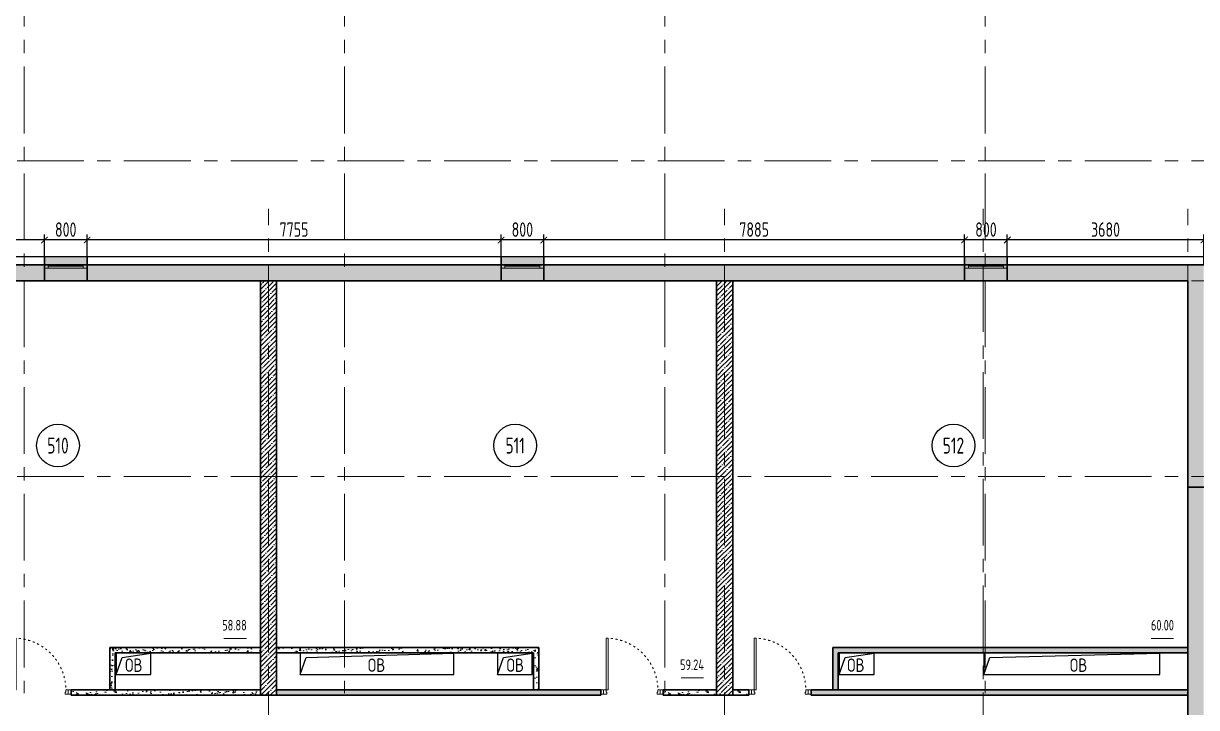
# Model space of a CAD drawing. Header units: millimetres. Extents: x -360149 to 682031, y -35655 to 209517.
# Drawn here: x 359108 to 381085, y 78362 to 91172 of the extents above; entities that cross this region are included whole.
import ezdxf
from ezdxf import colors
from ezdxf.entities.mleader import LeaderData, LeaderLine
from ezdxf.enums import TextEntityAlignment as Align
from ezdxf.math import Vec2, Vec3

# ---------------------------------------------------------------- set-up
doc = ezdxf.new("R2010")
doc.units = ezdxf.units.MM
doc.header["$MEASUREMENT"] = 0
doc.header["$PDMODE"] = 3
doc.header["$PDSIZE"] = -4
doc.linetypes.add('ACAD_ISO03W100', pattern=[30, 12, -18])
doc.linetypes.add('CENTER', pattern=[2, 1.25, -0.25, 0.25, -0.25])
doc.layers.get('0').update_dxf_attribs({"color": 250, "lineweight": 9})
doc.layers.get('Defpoints').update_dxf_attribs({"color": 6})
for name, color, linetype, lineweight in [('АР_Двери', 175, 'Continuous', 18), ('АР_Маркер экспликации', 239, 'Continuous', 13), ('АР_Навесной фасад', 147, 'Continuous', 5), ('АР_Номер помещения', 1, 'Continuous', 25), ('АР_Окна БЛОК', 250, 'Continuous', 13), ('АР_Оси', 195, 'Continuous', 9), ('АР_Отметки', 250, 'Continuous', 15), ('АР_Перегородки газоблок', 165, 'Continuous', 30), ('АР_Перегородки газоблок_Штрих', 165, 'Continuous', 5), ('АР_Помещения_площадь', 19, 'Continuous', 9), ('АР_Сущ Несущая стена', 216, 'Continuous', 30), ('АР_Штриховка монолит', 250, 'Continuous', 9), ('СТЕНЫ кирпич ЛИДЕР', 250, 'Continuous', 15)]:
    doc.layers.add(name, color=color, linetype=linetype, lineweight=lineweight)
doc.layers.add('АР_Отверстия', color=251, linetype='Continuous')
doc.layers.add('М_проемы ОВ 4-5эт', color=30, linetype='Continuous')
doc.styles.add('ICOCPEUR', font='isocpeur.ttf')
doc.styles.add('ISOCPEUR', font='isocpeur.ttf', dxfattribs={"width": 0.7})
doc.styles.get("Standard").update_dxf_attribs({"font": 'isocpeur.ttf', "width": 0.7})
doc.dimstyles.new('R_100', dxfattribs={"dimtxt": 270, "dimasz": 120, "dimexe": 100, "dimexo": 0, "dimgap": 60, "dimtad": 1, "dimdec": 0, "dimrnd": 5, "dimzin": 0, "dimdsep": 46, "dimtxsty": 'ISOCPEUR', "dimblk": 'ARCHTICK', "dimcen": 0, "dimdle": 100, "dimclrd": 256, "dimclre": 256, "dimclrt": 256, "dimadec": 0, "dimazin": 0, "dimtfac": 2, "dimtdec": 0, "dimtofl": 0, "dimtmove": 1, "dimatfit": 3, "dimfxl": 1, "dimtvp": 3, "dimtolj": 1, "dimtzin": 0, "dimarcsym": 0})

# ---------------------------------------------------------------- blocks, each defined once
blk = doc.blocks.new('*U371')
at = {"true_color": 0xffffff}
h = blk.add_hatch(color=7, dxfattribs=at)
h.dxf.hatch_style = 1
h.paths.add_polyline_path([(-800, -240), (0, -240), (0, 220), (-800, 220)])
at = {"lineweight": 30}
for p, q in [((-800, -240), (-800, 220)), ((0, -240), (0, 220))]:
    blk.add_line(p, q, dxfattribs=at)
for p, q in [((0, 220), (-800, 220)), ((-800, 70), (0, 70)), ((-800, 0), (0, 0)), ((-730, 0), (-730, 70)), ((-730, 35), (-70, 35)), ((-70, 0), (-70, 70)), ((-800, -240), (0, -240)), ((-800, -240), (-800, -240)), ((-800, -240), (-800, -240)), ((0, -240), (0, -240)), ((0, -240), (0, -240))]:
    blk.add_line(p, q)
blk = doc.blocks.new('_ArchTick')
at = {"color": 0, "linetype": 'ByBlock', "const_width": 0.15}
blk.add_lwpolyline([(-0.5, -0.5), (0.5, 0.5)], dxfattribs=at)
blk = doc.blocks.new('*D759')
at = {"layer": 'Defpoints', "lineweight": -2, "ltscale": 100, "transparency": 16777216}
for p, q in [((359600, 87117), (351635, 87117)), ((351735, 86811), (351735, 87217)), ((359500, 86811), (359500, 87217))]:
    blk.add_line(p, q, dxfattribs=at)
at = {"layer": 'Defpoints', "color": 0, "lineweight": 13, "ltscale": 100, "transparency": 16777216}
for p in [(351735, 87117), (351735, 86811), (359500, 86811)]:
    blk.add_point(p, dxfattribs=at)
at = {"layer": 'Defpoints', "lineweight": -2, "ltscale": 100, "transparency": 16777216, "xscale": 120, "yscale": 120, "zscale": 120, "rotation": 180}
blk.add_blockref('_ArchTick', (351735, 87117), dxfattribs=at)
at = {"layer": 'Defpoints', "lineweight": -2, "ltscale": 100, "transparency": 16777216, "xscale": 120, "yscale": 120, "zscale": 120}
blk.add_blockref('_ArchTick', (359500, 87117), dxfattribs=at)
at = {"layer": 'Defpoints', "lineweight": 30, "ltscale": 100, "transparency": 16777216, "insert": (355617, 87312), "char_height": 270, "attachment_point": 5, "style": 'ISOCPEUR'}
blk.add_mtext('\\A1;7765', dxfattribs=at)
blk = doc.blocks.new('*D760')
at = {"layer": 'Defpoints', "lineweight": -2, "ltscale": 100, "transparency": 16777216}
for p, q in [((360400, 87117), (359400, 87117)), ((359500, 86811), (359500, 87217)), ((360300, 86811), (360300, 87217))]:
    blk.add_line(p, q, dxfattribs=at)
at = {"layer": 'Defpoints', "color": 0, "lineweight": 13, "ltscale": 100, "transparency": 16777216}
for p in [(359500, 87117), (359500, 86811), (360300, 86811)]:
    blk.add_point(p, dxfattribs=at)
at = {"layer": 'Defpoints', "lineweight": -2, "ltscale": 100, "transparency": 16777216, "xscale": 120, "yscale": 120, "zscale": 120, "rotation": 180}
blk.add_blockref('_ArchTick', (359500, 87117), dxfattribs=at)
at = {"layer": 'Defpoints', "lineweight": -2, "ltscale": 100, "transparency": 16777216, "xscale": 120, "yscale": 120, "zscale": 120}
blk.add_blockref('_ArchTick', (360300, 87117), dxfattribs=at)
at = {"layer": 'Defpoints', "lineweight": 30, "ltscale": 100, "transparency": 16777216, "insert": (359900, 87312), "char_height": 270, "attachment_point": 5, "style": 'ISOCPEUR'}
blk.add_mtext('\\A1;800', dxfattribs=at)
blk = doc.blocks.new('*D761')
at = {"layer": 'Defpoints', "lineweight": -2, "ltscale": 100, "transparency": 16777216}
for p, q in [((368155, 87117), (360200, 87117)), ((360300, 86811), (360300, 87217)), ((368055, 86811), (368055, 87217))]:
    blk.add_line(p, q, dxfattribs=at)
at = {"layer": 'Defpoints', "color": 0, "lineweight": 13, "ltscale": 100, "transparency": 16777216}
for p in [(360300, 87117), (360300, 86811), (368055, 86811)]:
    blk.add_point(p, dxfattribs=at)
at = {"layer": 'Defpoints', "lineweight": -2, "ltscale": 100, "transparency": 16777216, "xscale": 120, "yscale": 120, "zscale": 120, "rotation": 180}
blk.add_blockref('_ArchTick', (360300, 87117), dxfattribs=at)
at = {"layer": 'Defpoints', "lineweight": -2, "ltscale": 100, "transparency": 16777216, "xscale": 120, "yscale": 120, "zscale": 120}
blk.add_blockref('_ArchTick', (368055, 87117), dxfattribs=at)
at = {"layer": 'Defpoints', "lineweight": 30, "ltscale": 100, "transparency": 16777216, "insert": (364177, 87312), "char_height": 270, "attachment_point": 5, "style": 'ISOCPEUR'}
blk.add_mtext('\\A1;7755', dxfattribs=at)
blk = doc.blocks.new('*D762')
at = {"layer": 'Defpoints', "lineweight": -2, "ltscale": 100, "transparency": 16777216}
for p, q in [((368955, 87117), (367955, 87117)), ((368055, 86811), (368055, 87217)), ((368855, 86811), (368855, 87217))]:
    blk.add_line(p, q, dxfattribs=at)
at = {"layer": 'Defpoints', "color": 0, "lineweight": 13, "ltscale": 100, "transparency": 16777216}
for p in [(368055, 87117), (368055, 86811), (368855, 86811)]:
    blk.add_point(p, dxfattribs=at)
at = {"layer": 'Defpoints', "lineweight": -2, "ltscale": 100, "transparency": 16777216, "xscale": 120, "yscale": 120, "zscale": 120, "rotation": 180}
blk.add_blockref('_ArchTick', (368055, 87117), dxfattribs=at)
at = {"layer": 'Defpoints', "lineweight": -2, "ltscale": 100, "transparency": 16777216, "xscale": 120, "yscale": 120, "zscale": 120}
blk.add_blockref('_ArchTick', (368855, 87117), dxfattribs=at)
at = {"layer": 'Defpoints', "lineweight": 30, "ltscale": 100, "transparency": 16777216, "insert": (368455, 87312), "char_height": 270, "attachment_point": 5, "style": 'ISOCPEUR'}
blk.add_mtext('\\A1;800', dxfattribs=at)
blk = doc.blocks.new('*D763')
at = {"layer": 'Defpoints', "lineweight": -2, "ltscale": 100, "transparency": 16777216}
for p, q in [((376840, 87117), (368755, 87117)), ((368855, 86811), (368855, 87217)), ((376740, 86801), (376740, 87217))]:
    blk.add_line(p, q, dxfattribs=at)
at = {"layer": 'Defpoints', "color": 0, "lineweight": 13, "ltscale": 100, "transparency": 16777216}
for p in [(368855, 87117), (368855, 86811), (376740, 86801)]:
    blk.add_point(p, dxfattribs=at)
at = {"layer": 'Defpoints', "lineweight": -2, "ltscale": 100, "transparency": 16777216, "xscale": 120, "yscale": 120, "zscale": 120, "rotation": 180}
blk.add_blockref('_ArchTick', (368855, 87117), dxfattribs=at)
at = {"layer": 'Defpoints', "lineweight": -2, "ltscale": 100, "transparency": 16777216, "xscale": 120, "yscale": 120, "zscale": 120}
blk.add_blockref('_ArchTick', (376740, 87117), dxfattribs=at)
at = {"layer": 'Defpoints', "lineweight": 30, "ltscale": 100, "transparency": 16777216, "insert": (372797, 87312), "char_height": 270, "attachment_point": 5, "style": 'ISOCPEUR'}
blk.add_mtext('\\A1;7885', dxfattribs=at)
blk = doc.blocks.new('*D764')
at = {"layer": 'Defpoints', "lineweight": -2, "ltscale": 100, "transparency": 16777216}
for p, q in [((377640, 87117), (376640, 87117)), ((376740, 86811), (376740, 87217)), ((377540, 86811), (377540, 87217))]:
    blk.add_line(p, q, dxfattribs=at)
at = {"layer": 'Defpoints', "color": 0, "lineweight": 13, "ltscale": 100, "transparency": 16777216}
for p in [(376740, 87117), (376740, 86811), (377540, 86811)]:
    blk.add_point(p, dxfattribs=at)
at = {"layer": 'Defpoints', "lineweight": -2, "ltscale": 100, "transparency": 16777216, "xscale": 120, "yscale": 120, "zscale": 120, "rotation": 180}
blk.add_blockref('_ArchTick', (376740, 87117), dxfattribs=at)
at = {"layer": 'Defpoints', "lineweight": -2, "ltscale": 100, "transparency": 16777216, "xscale": 120, "yscale": 120, "zscale": 120}
blk.add_blockref('_ArchTick', (377540, 87117), dxfattribs=at)
at = {"layer": 'Defpoints', "lineweight": 30, "ltscale": 100, "transparency": 16777216, "insert": (377140, 87312), "char_height": 270, "attachment_point": 5, "style": 'ISOCPEUR'}
blk.add_mtext('\\A1;800', dxfattribs=at)
blk = doc.blocks.new('*D765')
at = {"layer": 'Defpoints', "lineweight": -2, "ltscale": 100, "transparency": 16777216}
for p, q in [((381320, 87117), (377440, 87117)), ((377540, 86811), (377540, 87217)), ((381220, 86651), (381220, 87217))]:
    blk.add_line(p, q, dxfattribs=at)
at = {"layer": 'Defpoints', "color": 0, "lineweight": 13, "ltscale": 100, "transparency": 16777216}
for p in [(377540, 87117), (377540, 86811), (381220, 86651)]:
    blk.add_point(p, dxfattribs=at)
at = {"layer": 'Defpoints', "lineweight": -2, "ltscale": 100, "transparency": 16777216, "xscale": 120, "yscale": 120, "zscale": 120, "rotation": 180}
blk.add_blockref('_ArchTick', (377540, 87117), dxfattribs=at)
at = {"layer": 'Defpoints', "lineweight": -2, "ltscale": 100, "transparency": 16777216, "xscale": 120, "yscale": 120, "zscale": 120}
blk.add_blockref('_ArchTick', (381220, 87117), dxfattribs=at)
at = {"layer": 'Defpoints', "lineweight": 30, "ltscale": 100, "transparency": 16777216, "insert": (379380, 87312), "char_height": 270, "attachment_point": 5, "style": 'ISOCPEUR'}
blk.add_mtext('\\A1;3680', dxfattribs=at)
blk = doc.blocks.new('_DotSmall')
at = {"color": 0, "linetype": 'ByBlock', "const_width": 0.5}
blk.add_lwpolyline([(-0.0625, 0, 1), (0.0625, 0, 1)], format="xyb", close=True, dxfattribs=at)
blk = doc.blocks.new('*U896')
for points in [[(0, 0), (0, -80), (55, -80), (55, 0), (0, 0)], [(55, -80), (55, 0), (115, 0), (115, -40), (100, -40), (100, -80), (55, -80)], [(1115, -80), (1115, 0), (1055, 0), (1055, -40), (1070, -40), (1070, -80), (1115, -80)], [(1170, 0), (1170, -80), (1115, -80), (1115, 0), (1170, 0)]]:
    blk.add_lwpolyline(points)
blk.add_lwpolyline([(100, -80), (100, -1050), (140, -1050), (140, -80)], close=True)
at = {"linetype": 'ACAD_ISO03W100', "ltscale": 3}
blk.add_arc((100, -80), 970, 270, 0, dxfattribs=at)
blk = doc.blocks.new('*U1723')
at = {"layer": 'АР_Номер помещения', "color": 7}
blk.add_circle((-13301, 403), 400, dxfattribs=at)
at = {"layer": 'АР_Помещения_площадь', "color": 7}
blk.add_line((-9770, -3207), (-10192, -3207), dxfattribs=at)
at = {"color": 7, "style": 'ISOCPEUR', "width": 0.7, "flags": 1}
blk.add_attdef('КАТЕГОРИЯ', (-499, -2092), '', height=250, dxfattribs=at)
at = {"layer": 'АР_Номер помещения', "color": 7, "style": 'ISOCPEUR', "width": 0.7}
blk.add_attdef('НОМЕР_ПОМЕЩЕНИЯ', text='', height=300, dxfattribs=at).set_placement((-13301, 403), align=Align.MIDDLE_CENTER)
at = {"layer": 'АР_Помещения_площадь', "color": 7, "lineweight": 30, "width": 0.7, "flags": 104}
blk.add_attdef('ИМЯ_ПОМЕЩЕНИЯ', text='', height=100, dxfattribs=at).set_placement((158, 1217), align=Align.MIDDLE_CENTER)
at = {"layer": 'АР_Помещения_площадь', "color": 7, "style": 'ISOCPEUR', "width": 0.7}
blk.add_attdef('ПЛОЩАДЬ_ПОМЕЩЕНИЯ', text='', height=200, dxfattribs=at).set_placement((-9765, -2961), align=Align.MIDDLE_RIGHT)
blk = doc.blocks.new('*U1722')
at = {"layer": 'АР_Номер помещения', "color": 7}
blk.add_circle((-13301, 403), 400, dxfattribs=at)
at = {"layer": 'АР_Помещения_площадь', "color": 7}
blk.add_line((-9770, -3949), (-10192, -3949), dxfattribs=at)
at = {"color": 7, "style": 'ISOCPEUR', "width": 0.7, "flags": 1}
blk.add_attdef('КАТЕГОРИЯ', (-499, -2092), '', height=250, dxfattribs=at)
at = {"layer": 'АР_Номер помещения', "color": 7, "style": 'ISOCPEUR', "width": 0.7}
blk.add_attdef('НОМЕР_ПОМЕЩЕНИЯ', text='', height=300, dxfattribs=at).set_placement((-13301, 403), align=Align.MIDDLE_CENTER)
at = {"layer": 'АР_Помещения_площадь', "color": 7, "lineweight": 30, "width": 0.7, "flags": 104}
blk.add_attdef('ИМЯ_ПОМЕЩЕНИЯ', text='', height=100, dxfattribs=at).set_placement((158, 1217), align=Align.MIDDLE_CENTER)
at = {"layer": 'АР_Помещения_площадь', "color": 7, "style": 'ISOCPEUR', "width": 0.7}
blk.add_attdef('ПЛОЩАДЬ_ПОМЕЩЕНИЯ', text='', height=200, dxfattribs=at).set_placement((-9765, -3703), align=Align.MIDDLE_RIGHT)
blk = doc.blocks.new('*U1724')
at = {"layer": 'АР_Номер помещения', "color": 7}
blk.add_circle((-13896, 403), 400, dxfattribs=at)
at = {"layer": 'АР_Помещения_площадь', "color": 7}
blk.add_line((-9770, -3207), (-10192, -3207), dxfattribs=at)
at = {"color": 7, "style": 'ISOCPEUR', "width": 0.7, "flags": 1}
blk.add_attdef('КАТЕГОРИЯ', (-499, -2092), '', height=250, dxfattribs=at)
at = {"layer": 'АР_Номер помещения', "color": 7, "style": 'ISOCPEUR', "width": 0.7}
blk.add_attdef('НОМЕР_ПОМЕЩЕНИЯ', text='', height=300, dxfattribs=at).set_placement((-13896, 403), align=Align.MIDDLE_CENTER)
at = {"layer": 'АР_Помещения_площадь', "color": 7, "lineweight": 30, "width": 0.7, "flags": 104}
blk.add_attdef('ИМЯ_ПОМЕЩЕНИЯ', text='', height=100, dxfattribs=at).set_placement((158, 1217), align=Align.MIDDLE_CENTER)
at = {"layer": 'АР_Помещения_площадь', "color": 7, "style": 'ISOCPEUR', "width": 0.7}
blk.add_attdef('ПЛОЩАДЬ_ПОМЕЩЕНИЯ', text='', height=200, dxfattribs=at).set_placement((-9765, -2961), align=Align.MIDDLE_RIGHT)

msp = doc.modelspace()

# ---------------------------------------------------------------- hatches: boundary and pattern name
at = {"layer": 'АР_Перегородки газоблок_Штрих', "ltscale": 100}
h = msp.add_hatch(dxfattribs=at)
h.set_pattern_fill('AR-CONC', color=256, scale=30)
h.set_pattern_definition([(50, (120997.43, 90), (215.17805, -18.82564), [22.5, -247.5]), (355, (120997.43, 90), (-41.6254, 225.65764), [18, -198]), (100.45144, (121015.36, 88.43), (173.55265, 206.832), [19.12206, -210.34263]), (46.1842, (120997.43, 150), (320.1724, -49.65578), [33.75, -371.25]), (96.63564, (121024.1, 145.86), (280.3986, 292.23558), [28.6831, -315.51413]), (351.18416, (120997.43, 150), (280.3986, 292.2356), [27, -297]), (21, (121027.43, 135), (179.07212, -120.78567), [22.5, -247.5]), (326, (121027.43, 135), (72.9946, 217.54501), [18, -198]), (71.451445, (121042.35, 124.93), (252.06671, 96.75935), [19.12206, -210.34263]), (37.5, (120997.43, 90), (3.647957, 99.868156), [0, -195.6, 0, -201, 0, -198.75]), (7.5, (120997.43, 90), (78.92086, 118.323514), [0, -114.6, 0, -191.1, 0, -75.75]), (327.5, (120930.53, 90), (160.14673, -6.766462), [0, -75, 0, -234, 0, -310.5]), (317.5, (120900.53, 90), (174.95585, 30.031495), [0, -97.5, 0, -155.4, 0, -220.5])])
h.paths.add_polyline_path([(363549.61, 79388.46), (363549.61, 79488.46), (360725.92, 79488.46), (360725.92, 78690.33), (360825.92, 78690.33), (360825.92, 79388.46)])
h = msp.add_hatch(dxfattribs=at)
h.set_pattern_fill('AR-CONC', color=256, scale=30)
h.set_pattern_definition([(50, (150275.87, 90), (215.17805, -18.82564), [22.5, -247.5]), (355, (150275.87, 90), (-41.6254, 225.65764), [18, -198]), (100.45144, (150293.8, 88.43), (173.55265, 206.832), [19.12206, -210.34263]), (46.1842, (150275.87, 150), (320.1724, -49.65578), [33.75, -371.25]), (96.63564, (150302.55, 145.86), (280.3986, 292.2356), [28.6831, -315.51413]), (351.18416, (150275.87, 150), (280.3986, 292.2356), [27, -297]), (21, (150305.87, 135), (179.07212, -120.78567), [22.5, -247.5]), (326, (150305.87, 135), (72.9946, 217.54501), [18, -198]), (71.45144, (150320.8, 124.93), (252.06671, 96.75935), [19.12206, -210.34263]), (37.5, (150275.87, 90), (3.647957, 99.868156), [0, -195.6, 0, -201, 0, -198.75]), (7.5, (150275.87, 90), (78.92086, 118.323514), [0, -114.6, 0, -191.1, 0, -75.75]), (327.5, (150208.97, 90), (160.14673, -6.766462), [0, -75, 0, -234, 0, -310.5]), (317.5, (150178.97, 90), (174.95585, 30.031495), [0, -97.5, 0, -155.4, 0, -220.5])])
h.paths.add_polyline_path([(368761.03, 79488.47), (363849.55, 79488.46), (363849.55, 79388.46), (368661.03, 79388.47), (368661.03, 78690.33), (368761.03, 78690.33)])
h.paths.add_polyline_path([(364097.61, 79488.46), (363849.55, 79388.46)], flags=16)
h = msp.add_hatch(dxfattribs=at)
h.set_pattern_fill('AR-CONC', color=256, scale=30)
h.set_pattern_definition([(50, (134544, 90.02), (215.17805, -18.82564), [22.5, -247.5]), (355, (134544, 90.02), (-41.6254, 225.65764), [18, -198]), (100.45144, (134561.93, 88.46), (173.55265, 206.832), [19.12206, -210.34263]), (46.1842, (134544, 150.02), (320.1724, -49.65578), [33.75, -371.25]), (96.63564, (134570.68, 145.9), (280.3986, 292.23558), [28.6831, -315.51413]), (351.18416, (134544, 150.02), (280.3986, 292.2356), [27, -297]), (21, (134574, 135.02), (179.07212, -120.78567), [22.5, -247.5]), (326, (134574, 135.02), (72.9946, 217.54501), [18, -198]), (71.451445, (134588.92, 124.96), (252.06671, 96.75935), [19.12206, -210.34263]), (37.5, (134544, 90.025), (3.647957, 99.868156), [0, -195.6, 0, -201, 0, -198.75]), (7.5, (134544, 90.02), (78.92086, 118.323514), [0, -114.6, 0, -191.1, 0, -75.75]), (327.5, (134477.1, 90.025), (160.14673, -6.766462), [0, -75, 0, -234, 0, -310.5]), (317.5, (134447.1, 90.02), (174.95585, 30.031495), [0, -97.5, 0, -155.4, 0, -220.5])])
h.paths.add_polyline_path([(380919.61, 79388.49), (380919.61, 79488.49), (374272.49, 79488.49), (374272.5, 78690.33), (374372.49, 78690.33), (374372.49, 79388.49)])
h = msp.add_hatch(dxfattribs=at)
h.set_pattern_fill('AR-CONC', color=256, scale=30)
h.set_pattern_definition([(50, (17422.5, 3594.68), (215.178055, -18.82564), [22.5, -247.5]), (355, (17422.5, 3594.68), (-41.6254, 225.65764), [18, -198]), (100.451444, (17440.43, 3593.11), (173.55265, 206.832), [19.12206, -210.34263]), (46.1842, (17422.5, 3654.68), (320.1724, -49.65578), [33.75, -371.25]), (96.63564, (17449.18, 3650.55), (280.39858, 292.23558), [28.6831, -315.51413]), (351.18416, (17422.5, 3654.68), (280.39858, 292.23558), [27, -297]), (21, (17452.5, 3639.68), (179.07212, -120.78567), [22.5, -247.5]), (326, (17452.5, 3639.68), (72.9946, 217.54501), [18, -198]), (71.451445, (17467.42, 3629.62), (252.06671, 96.75935), [19.12206, -210.34263]), (37.5, (17422.5, 3594.68), (3.647957, 99.868156), [0, -195.6, 0, -201, 0, -198.75]), (7.5, (17422.5, 3594.68), (78.92086, 118.323514), [0, -114.6, 0, -191.1, 0, -75.75]), (327.5, (17355.6, 3594.68), (160.14673, -6.766462), [0, -75, 0, -234, 0, -310.5]), (317.5, (17325.6, 3594.68), (174.95585, 30.031495), [0, -97.5, 0, -155.4, 0, -220.5])])
h.paths.add_polyline_path([(360002.11, 78590.33), (360002.11, 78710.33), (360002.11, 78710.33), (360002.11, 78590.33), (363549.49, 78590.33), (363549.73, 78690.33), (360002.11, 78690.33)])
h = msp.add_hatch(dxfattribs=at)
h.set_pattern_fill('AR-CONC', color=256, scale=30)
h.set_pattern_definition([(50, (21270, 3594.68), (215.178055, -18.82564), [22.5, -247.5]), (355, (21270, 3594.68), (-41.6254, 225.65764), [18, -198]), (100.451444, (21287.93, 3593.11), (173.55265, 206.832), [19.12206, -210.34263]), (46.1842, (21270, 3654.68), (320.1724, -49.65578), [33.75, -371.25]), (96.63564, (21296.68, 3650.55), (280.39858, 292.23558), [28.6831, -315.51413]), (351.18416, (21270, 3654.68), (280.39858, 292.23558), [27, -297]), (21, (21300, 3639.68), (179.07212, -120.78567), [22.5, -247.5]), (326, (21300, 3639.68), (72.9946, 217.54501), [18, -198]), (71.451445, (21314.92, 3629.62), (252.06671, 96.75935), [19.12206, -210.34263]), (37.5, (21270, 3594.68), (3.647957, 99.868156), [0, -195.6, 0, -201, 0, -198.75]), (7.5, (21270, 3594.68), (78.92086, 118.323514), [0, -114.6, 0, -191.1, 0, -75.75]), (327.5, (21203.1, 3594.68), (160.14673, -6.766462), [0, -75, 0, -234, 0, -310.5]), (317.5, (21173.1, 3594.68), (174.95585, 30.031495), [0, -97.5, 0, -155.4, 0, -220.5])])
h.paths.add_polyline_path([(363849.61, 78590.33), (363849.61, 78710.33), (363849.61, 78710.33), (363849.61, 78590.33), (369922.41, 78590.33), (369922.65, 78690.33), (363849.61, 78690.33)])
h = msp.add_hatch(dxfattribs=at)
h.set_pattern_fill('AR-CONC', color=256, scale=30)
h.set_pattern_definition([(50, (28512.92, 3594.68), (215.178055, -18.82564), [22.5, -247.5]), (355, (28512.92, 3594.68), (-41.6254, 225.65764), [18, -198]), (100.451444, (28530.85, 3593.11), (173.55265, 206.832), [19.12206, -210.34263]), (46.1842, (28512.92, 3654.68), (320.1724, -49.65578), [33.75, -371.25]), (96.63564, (28539.6, 3650.55), (280.39858, 292.23558), [28.6831, -315.51413]), (351.18416, (28512.92, 3654.68), (280.39858, 292.23558), [27, -297]), (21, (28542.92, 3639.68), (179.07212, -120.78567), [22.5, -247.5]), (326, (28542.92, 3639.68), (72.9946, 217.54501), [18, -198]), (71.451445, (28557.84, 3629.62), (252.06671, 96.75935), [19.12206, -210.34263]), (37.5, (28512.92, 3594.68), (3.647957, 99.868156), [0, -195.6, 0, -201, 0, -198.75]), (7.5, (28512.92, 3594.68), (78.92086, 118.323514), [0, -114.6, 0, -191.1, 0, -75.75]), (327.5, (28446.02, 3594.68), (160.14673, -6.766462), [0, -75, 0, -234, 0, -310.5]), (317.5, (28416.02, 3594.68), (174.95585, 30.031495), [0, -97.5, 0, -155.4, 0, -220.5])])
h.paths.add_polyline_path([(371092.53, 78590.33), (371092.53, 78690.33), (371092.53, 78710.33), (371092.53, 78590.33), (372094.49, 78590.33), (372094.73, 78690.33), (371092.53, 78690.33)])
h = msp.add_hatch(dxfattribs=at)
h.set_pattern_fill('AR-CONC', color=256, scale=30)
h.set_pattern_definition([(50, (29112.92, 3594.68), (215.178055, -18.82564), [22.5, -247.5]), (355, (29112.92, 3594.68), (-41.6254, 225.65764), [18, -198]), (100.451444, (29130.85, 3593.11), (173.55265, 206.832), [19.12206, -210.34263]), (46.1842, (29112.92, 3654.68), (320.1724, -49.65578), [33.75, -371.25]), (96.63564, (29139.6, 3650.55), (280.39858, 292.23558), [28.6831, -315.51413]), (351.18416, (29112.92, 3654.68), (280.39858, 292.23558), [27, -297]), (21, (29142.92, 3639.68), (179.07212, -120.78567), [22.5, -247.5]), (326, (29142.92, 3639.68), (72.9946, 217.54501), [18, -198]), (71.451445, (29157.84, 3629.62), (252.06671, 96.75935), [19.12206, -210.34263]), (37.5, (29112.92, 3594.68), (3.647957, 99.868156), [0, -195.6, 0, -201, 0, -198.75]), (7.5, (29112.92, 3594.68), (78.92086, 118.323514), [0, -114.6, 0, -191.1, 0, -75.75]), (327.5, (29046.02, 3594.68), (160.14673, -6.766462), [0, -75, 0, -234, 0, -310.5]), (317.5, (29016.02, 3594.68), (174.95585, 30.031495), [0, -97.5, 0, -155.4, 0, -220.5])])
h.paths.add_polyline_path([(373096.69, 78590.33), (372394.61, 78710.33), (372394.61, 78710.33), (372394.61, 78590.33), (372694.49, 78590.33), (372694.67, 78690.33), (372394.55, 78690.33)])
h = msp.add_hatch(dxfattribs=at)
h.set_pattern_fill('AR-CONC', color=256, scale=30)
h.set_pattern_definition([(50, (29815, 3594.68), (215.178055, -18.82564), [22.5, -247.5]), (355, (29815, 3594.68), (-41.6254, 225.65764), [18, -198]), (100.451444, (29832.93, 3593.11), (173.55265, 206.832), [19.12206, -210.34263]), (46.1842, (29815, 3654.68), (320.1724, -49.65578), [33.75, -371.25]), (96.63564, (29841.68, 3650.55), (280.39858, 292.23558), [28.6831, -315.51413]), (351.18416, (29815, 3654.68), (280.39858, 292.23558), [27, -297]), (21, (29845, 3639.68), (179.072116, -120.78567), [22.5, -247.5]), (326, (29845, 3639.68), (72.9946, 217.54501), [18, -198]), (71.451445, (29859.92, 3629.62), (252.06671, 96.75935), [19.12206, -210.34263]), (37.5, (29815, 3594.68), (3.647957, 99.868156), [0, -195.6, 0, -201, 0, -198.75]), (7.5, (29815, 3594.68), (78.92086, 118.323514), [0, -114.6, 0, -191.1, 0, -75.75]), (327.5, (29748.1, 3594.68), (160.14673, -6.766462), [0, -75, 0, -234, 0, -310.5]), (317.5, (29718.1, 3594.68), (174.95585, 30.031495), [0, -97.5, 0, -155.4, 0, -220.5])])
h.paths.add_polyline_path([(375334.61, 78590.33), (373864.61, 78710.33), (373864.61, 78710.33), (373864.61, 78590.33), (380919.61, 78590.33), (380919.61, 78690.33), (373864.61, 78690.33)])
at = {"layer": 'АР_Штриховка монолит', "ltscale": 100}
h = msp.add_hatch(dxfattribs=at)
h.set_pattern_fill('ANSI35', color=256, scale=500)
h.paths.add_polyline_path([(347549.61, 74965.68), (347549.61, 75165.68), (346719.61, 75165.68), (346719.61, 86350.68), (380919.61, 86350.68), (380919.61, 86650.68), (346419.61, 86650.68), (346419.61, 82685.68), (346419.61, 82485.68), (346419.61, 75165.68), (346519.61, 75165.68), (346519.61, 74075.68), (346719.61, 74075.68), (346719.61, 74965.68)])
h.paths.add_polyline_path([(349549.61, 75165.68), (349549.61, 74965.68), (350474.61, 74965.68), (350474.61, 73865.68), (350674.61, 73865.68), (350674.61, 74965.68), (355674.25, 74965.68), (355674.25, 75165.68)])
h = msp.add_hatch(dxfattribs=at)
h.set_pattern_fill('ANSI35', color=256, scale=500)
h.paths.add_polyline_path([(381219.61, 86650.68), (380919.61, 86650.68), (380919.61, 86350.68), (380919.61, 75165.68), (380089.61, 75165.68), (380089.61, 74965.68), (380919.61, 74965.68), (380919.61, 74083.16), (381119.61, 74083.16), (381119.61, 74865.68), (381219.61, 74865.68), (381219.61, 82485.68), (381219.61, 82485.97), (381219.61, 82685.97), (381219.61, 82685.68)])
h = msp.add_hatch(dxfattribs=at)
h.set_pattern_fill('ANSI35', color=256, scale=500)
h.paths.add_polyline_path([(363849.58, 86350.69), (363549.65, 86350.68), (363549.65, 78590.33), (363849.58, 78590.33)])
h = msp.add_hatch(dxfattribs=at)
h.set_pattern_fill('ANSI35', color=256, scale=500)
h.paths.add_polyline_path([(372394.61, 86350.68), (372094.61, 86350.68), (372094.61, 78590.33), (372394.61, 78590.33)])

# ---------------------------------------------------------------- linework, layer by layer
at = {"layer": 'Defpoints', "color": 3, "lineweight": 30, "ltscale": 100}
msp.add_lwpolyline([(329654.61, 55305.68), (329654.61, 64615.68), (336004.61, 64615.68), (336004.61, 82485.68), (342238.81, 82485.68), (342379.61, 74952), (346719.61, 74865.68), (346719.61, 86350.68), (380919.61, 86350.68), (380919.61, 74865.68), (385229.61, 74865.68)], dxfattribs=at)
at = {"layer": 'АР_Навесной фасад', "ltscale": 100}
for p, q in [((346259.61, 86810.68), (381379.61, 86810.68)), ((346269.61, 86800.68), (381369.61, 86800.68))]:
    msp.add_line(p, q, dxfattribs=at)
at = {"layer": 'АР_Оси', "linetype": 'CENTER', "ltscale": 1000}
for p, q in [((359124.55, 134363.15), (359124.55, 78630.8)), ((365124.55, 134363.15), (365124.55, 78630.8)), ((371124.55, 134363.15), (371124.55, 78630.8)), ((377124.55, 134363.15), (377124.55, 78630.8)), ((316990.86, 88600.68), (400169.26, 88600.68)), ((363699.61, 53394.41), (363699.61, 87701.89)), ((372239.61, 53394.41), (372239.61, 87701.89)), ((377089.61, 53394.41), (377089.61, 87701.89)), ((380919.61, 53394.41), (380919.61, 87701.89)), ((316990.86, 86350.68), (400169.26, 86350.68)), ((316990.86, 82685.68), (400588.02, 82685.68))]:
    msp.add_line(p, q, dxfattribs=at)
at = {"layer": 'АР_Перегородки газоблок', "ltscale": 100}
for p, q in [((363549.61, 79488.46), (360725.92, 79488.46)), ((360725.92, 79488.46), (360725.92, 78690.33)), ((360825.92, 78690.33), (360825.92, 79388.46)), ((360825.92, 79388.46), (363549.61, 79388.46)), ((368661.03, 78690.33), (368661.03, 79388.47)), ((368761.03, 79488.47), (368761.03, 78690.33)), ((380919.61, 79488.49), (374272.49, 79488.49)), ((374272.49, 79488.49), (374272.49, 78690.33)), ((374372.49, 78690.33), (374372.49, 79388.49)), ((374372.49, 79388.49), (380919.61, 79388.49))]:
    msp.add_line(p, q, dxfattribs=at)
for points in [[(363849.55, 79488.47), (368761.03, 79488.47)], [(368661.03, 79388.47), (363849.55, 79388.47)], [(360002.11, 78590.33), (360002.11, 78690.33)], [(360002.11, 78690.33), (363549.61, 78690.33)], [(363849.61, 78690.33), (369922.53, 78690.33)], [(369922.53, 78690.33), (369922.53, 78590.33)], [(371092.53, 78590.33), (371092.53, 78690.33)], [(371092.53, 78690.33), (372094.61, 78690.33)], [(372394.61, 78690.33), (372694.61, 78690.33)], [(372694.61, 78690.33), (372694.61, 78590.33)], [(373864.61, 78590.33), (373864.61, 78690.33)], [(373864.61, 78690.33), (380919.61, 78690.33)], [(363549.61, 78590.33), (360002.11, 78590.33)], [(369922.53, 78590.33), (363849.61, 78590.33)], [(372094.61, 78590.33), (371092.53, 78590.33)], [(372694.61, 78590.33), (372394.61, 78590.33)], [(380919.61, 78590.33), (373864.61, 78590.33)]]:
    msp.add_lwpolyline(points, dxfattribs=at)
at = {"layer": 'АР_Сущ Несущая стена', "ltscale": 100}
for p, q in [((346419.61, 86650.68), (381219.61, 86650.68)), ((346719.61, 86350.68), (380919.61, 86350.68)), ((363549.61, 86350.68), (363549.61, 78590.33)), ((363849.61, 86350.68), (363849.54, 78590.33)), ((372094.61, 86350.68), (372094.61, 78590.33)), ((372394.61, 86350.68), (372394.61, 78590.33)), ((380919.61, 86350.68), (380919.61, 75165.68)), ((363549.61, 78590.33), (363849.61, 78590.33)), ((372094.61, 78590.33), (372394.61, 78590.33))]:
    msp.add_line(p, q, dxfattribs=at)
msp.add_lwpolyline([(350332.03, 61655.68), (342354.6, 61655.68), (342354.85, 55305.68), (329654.61, 55305.68), (329654.25, 64615.68), (336004.61, 64615.68), (336004.61, 82485.68), (346719.61, 82485.68), (346719.61, 86350.68), (380919.61, 86350.68), (380919.61, 82485.68), (391519.61, 82485.68), (391519.61, 64615.68), (397869.98, 64615.68), (397869.98, 55305.68), (385169.61, 55305.68), (385169.61, 61655.68), (380769.61, 61655.68)], dxfattribs=at)
at = {"layer": 'М_проемы ОВ 4-5эт', "color": 1, "linetype": 'ByBlock'}
for points in [[(360845.59, 78977.54), (360957.51, 79298.46), (361496.03, 79378.47)], [(364294.16, 78977.54), (364406.08, 79298.46), (367169.48, 79378.47)], [(367990.59, 78977.54), (368102.51, 79298.46), (368641.03, 79377.54)], [(374392.17, 78977.54), (374504.09, 79298.46), (375042.6, 79378.47)], [(377099.66, 78977.54), (377211.58, 79298.46), (380399.98, 79378.47)]]:
    msp.add_lwpolyline(points, dxfattribs=at)
for points in [[(360845.92, 78977.51), (361496.03, 78977.51), (361496.03, 79377.51), (360845.92, 79377.51)], [(364294.48, 78978.47), (367169.48, 78978.47), (367169.48, 79378.47), (364294.48, 79378.47)], [(367990.92, 78977.54), (368641.03, 78977.54), (368641.03, 79377.54), (367990.92, 79377.54)], [(374392.49, 78977.54), (375042.6, 78977.54), (375042.6, 79377.54), (374392.49, 79377.54)], [(377099.98, 78978.47), (380399.98, 78978.47), (380399.98, 79378.47), (377099.98, 79378.47)]]:
    msp.add_lwpolyline(points, close=True, dxfattribs=at)
at = {"layer": 'СТЕНЫ кирпич ЛИДЕР', "linetype": 'Continuous', "ltscale": 100}
msp.add_lwpolyline([(373132.61, 86353.98), (373252.61, 86353.98)], dxfattribs=at)

# ---------------------------------------------------------------- block references
at = {"layer": 'АР_Двери', "xscale": -1, "rotation": 180}
for p in [(358832.11, 78610.33), (369922.53, 78610.33), (372694.61, 78610.33)]:
    msp.add_blockref('*U896', p, dxfattribs=at)
at = {"layer": 'АР_Маркер экспликации', "color": 7}
ref = msp.add_blockref('*U1723', (373056.15, 82864.61), dxfattribs=at)
ref.add_attrib('НОМЕР_ПОМЕЩЕНИЯ', '510', dxfattribs={"layer": 'АР_Номер помещения', "color": 7, "height": 300, "style": 'ISOCPEUR', "width": 0.7}).set_placement((359754.92, 83267.31), align=Align.MIDDLE_CENTER)
ref.add_attrib('ПЛОЩАДЬ_ПОМЕЩЕНИЯ', '58.88', dxfattribs={"layer": 'АР_Помещения_площадь', "color": 7, "height": 200, "style": 'ISOCPEUR', "width": 0.7}).set_placement((363291.37, 79903.73), align=Align.MIDDLE_RIGHT)
ref = msp.add_blockref('*U1722', (381621.15, 82864.45), dxfattribs=at)
ref.add_attrib('НОМЕР_ПОМЕЩЕНИЯ', '511', dxfattribs={"layer": 'АР_Номер помещения', "color": 7, "height": 300, "style": 'ISOCPEUR', "width": 0.7}).set_placement((368319.92, 83267.14), align=Align.MIDDLE_CENTER)
ref.add_attrib('ПЛОЩАДЬ_ПОМЕЩЕНИЯ', '59.24', dxfattribs={"layer": 'АР_Помещения_площадь', "color": 7, "height": 200, "style": 'ISOCPEUR', "width": 0.7}).set_placement((371856.37, 79161.77), align=Align.MIDDLE_RIGHT)
ref = msp.add_blockref('*U1724', (390426.15, 82864.61), dxfattribs=at)
ref.add_attrib('НОМЕР_ПОМЕЩЕНИЯ', '512', dxfattribs={"layer": 'АР_Номер помещения', "color": 7, "height": 300, "style": 'ISOCPEUR', "width": 0.7}).set_placement((376530.16, 83267.31), align=Align.MIDDLE_CENTER)
ref.add_attrib('ПЛОЩАДЬ_ПОМЕЩЕНИЯ', '60.00', dxfattribs={"layer": 'АР_Помещения_площадь', "color": 7, "height": 200, "style": 'ISOCPEUR', "width": 0.7}).set_placement((380661.37, 79903.73), align=Align.MIDDLE_RIGHT)
at = {"layer": 'АР_Окна БЛОК'}
for p in [(360299.61, 86590.68), (368854.61, 86590.68), (377539.61, 86590.68)]:
    msp.add_blockref('*U371', p, dxfattribs=at)

# ---------------------------------------------------------------- texts
at = {"layer": 'АР_Отверстия', "ltscale": 100, "char_height": 250, "attachment_point": 5, "line_spacing_factor": 0.7, "style": 'ICOCPEUR'}
for insert in [(361173.89, 79155.11), (365721.49, 79155.11), (368319.85, 79155.11), (374701.15, 79155.11), (378872.82, 79155.11)]:
    msp.add_mtext('\\A1;{\\W0.8;ОВ}', dxfattribs=dict(at, insert=insert))

# ---------------------------------------------------------------- dimensions: what is measured, and where the dimension line sits
at = {"layer": 'Defpoints', "color": 3, "lineweight": 30, "ltscale": 100}
for base, p1, p2, picture, middle in [((351734.61, 87117), (359499.61, 86810.68), (351734.61, 86810.68), '*D759', (355617.11, 87312)), ((359499.61, 87117), (360299.61, 86810.68), (359499.61, 86810.68), '*D760', (359899.61, 87312)), ((360299.61, 87117), (368054.61, 86810.68), (360299.61, 86810.68), '*D761', (364177.11, 87312)), ((368054.61, 87117), (368854.61, 86810.68), (368054.61, 86810.68), '*D762', (368454.61, 87312)), ((368854.61, 87117), (376739.61, 86800.68), (368854.61, 86810.68), '*D763', (372797.11, 87312)), ((376739.61, 87117), (377539.61, 86810.68), (376739.61, 86810.68), '*D764', (377139.61, 87312)), ((377539.61, 87117), (381219.61, 86650.68), (377539.61, 86810.68), '*D765', (379379.61, 87312))]:
    dim = msp.add_linear_dim(base=base, p1=p1, p2=p2, dimstyle='R_100', override={"dimpost": '\\X', "dimfxl": 2.5, "dimarcsym": 1}, dxfattribs=at)
    dim.commit()
    dim.dimension.update_dxf_attribs({"geometry": picture, "text_midpoint": middle})

# ---------------------------------------------------------------- leaders
at = {"layer": 'АР_Отметки'}
ml = msp.add_multileader_mtext('Standard', dxfattribs=at)
ml.set_content('Л.4', color=256, style='ISOCPEUR')
ml.set_leader_properties(color=256, linetype='Continuous', lineweight=-1)
ml.set_arrow_properties(name='DOTSMALL')
ml.build(insert=Vec2(0, 0))
ml.multileader.update_dxf_attribs({"has_text_frame": 1, "text_left_attachment_type": 4, "text_right_attachment_type": 4, "dogleg_length": 100, "arrow_head_size": 180})
ctx = ml.context
ctx.base_point, ctx.char_height, ctx.arrow_head_size, ctx.landing_gap_size, ctx.plane_origin = Vec3(492034.94, 129862.56), 250, 180, 50, Vec3(520155.38, 117704.9)
ctx.left_attachment, ctx.right_attachment = 4, 4
notes = []
notes.append((ctx, [(0, (0, 0, 0), (0, 0), (1, 0), 1, [])]))
ctx.mtext.insert, ctx.mtext.width, ctx.mtext.line_spacing_style, ctx.mtext.flow_direction = Vec3(492084.94, 130195.89), 852.697, 2, 5
ml = msp.add_multileader_mtext('Standard', dxfattribs=at)
ml.set_content('+13,700', color=256, style='ISOCPEUR')
ml.set_leader_properties(color=256, linetype='Continuous', lineweight=-1)
ml.set_arrow_properties(name='DOTSMALL')
ml.build(insert=Vec2(0, 0))
ml.multileader.update_dxf_attribs({"has_text_frame": 1, "text_left_attachment_type": 4, "text_right_attachment_type": 4, "dogleg_length": 100, "arrow_head_size": 180})
ctx = ml.context
ctx.base_point, ctx.char_height, ctx.arrow_head_size, ctx.landing_gap_size, ctx.plane_origin = Vec3(384014.89, 81893.81), 250, 180, 50, Vec3(383765.52, 81232.99)
ctx.left_attachment, ctx.right_attachment = 4, 4
notes.append((ctx, [(0, (0, 0, 0), (0, 0), (1, 0), 1, [])]))
ctx.mtext.insert, ctx.mtext.width, ctx.mtext.line_spacing_style, ctx.mtext.flow_direction = Vec3(384064.89, 82227.15), 852.697, 2, 5
ml = msp.add_multileader_mtext('Standard', dxfattribs=at)
ml.set_content('Л.1', color=256, style='ISOCPEUR')
ml.set_leader_properties(color=256, linetype='Continuous', lineweight=-1)
ml.set_arrow_properties(name='DOTSMALL')
ml.build(insert=Vec2(0, 0))
ml.multileader.update_dxf_attribs({"has_text_frame": 1, "text_left_attachment_type": 4, "text_right_attachment_type": 4, "dogleg_length": 100, "arrow_head_size": 180})
ctx = ml.context
ctx.base_point, ctx.char_height, ctx.arrow_head_size, ctx.landing_gap_size, ctx.plane_origin = Vec3(381447.11, 81026.53, 0), 250, 180, 50, Vec3(368551.08, 68485.68, 0)
ctx.left_attachment, ctx.right_attachment = 4, 4
notes.append((ctx, [(0, (0, 0, 0), (0, 0), (1, 0), 1, [])]))
ctx.mtext.insert, ctx.mtext.width, ctx.mtext.line_spacing_style, ctx.mtext.flow_direction = Vec3(381497.11, 81359.86, 0), 852.697, 2, 5
for ctx, leaders in notes:
    for number, flags, end, landing, length, lines in leaders:
        leader = LeaderData()
        leader.index, (leader.has_last_leader_line, leader.has_dogleg_vector, leader.attachment_direction) = number, flags
        leader.last_leader_point, leader.dogleg_vector, leader.dogleg_length = Vec3(end), Vec3(landing), length
        for number, points, colour, breaks in lines:
            line = LeaderLine()
            line.index, line.vertices, line.color, line.breaks = number, Vec3.list(points), colors.encode_raw_color(colour), breaks
            leader.lines.append(line)
        ctx.leaders.append(leader)

doc.saveas('drawing.dxf')
